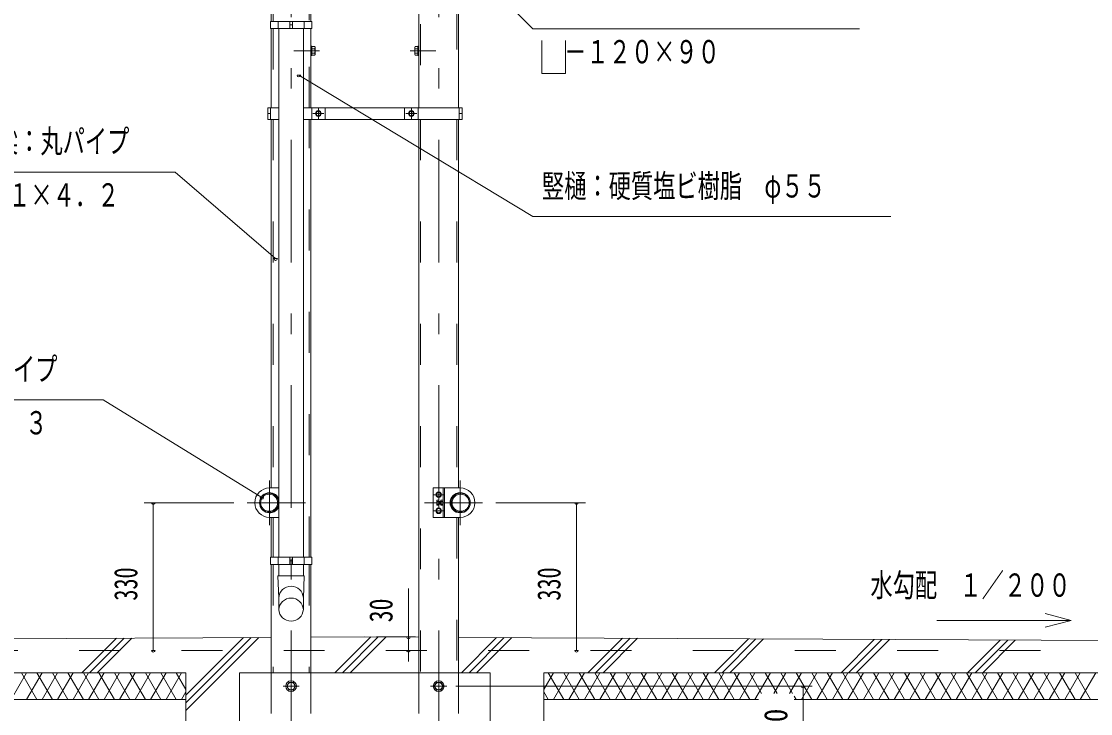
# Model space of a CAD drawing. Units: millimetres, scale not verified. Extents: x -31992 to 32005, y -14700 to 14700.
# Drawn here: x 19142 to 27508, y 1038 to 6454 of the extents above; entities that cross this region are included whole.
import ezdxf
from ezdxf.enums import TextEntityAlignment as Align

# ---------------------------------------------------------------- set-up
doc = ezdxf.new("R2010")
doc.units = ezdxf.units.MM
doc.header["$LTSCALE"] = 80
doc.linetypes.add('USER2', pattern=[10, 4, -6])
doc.linetypes.add('USER3', pattern=[24, 12, -5, 2, -5])
for name, color, linetype, lineweight in [('0-6_2-02BOLD', 7, 'Continuous', 18), ('0-7_2-12HIDDEN', 3, 'USER2', 18), ('0-8_2-22CENTER', 3, 'USER3', 18), ('0-9_2-42THIN', 4, 'Continuous', 18), ('0-A_2-52DIM', 3, 'Continuous', 18), ('0-B_2-62HATCH', 2, 'Continuous', 18)]:
    doc.layers.add(name, color=color, linetype=linetype, lineweight=lineweight)
doc.styles.add('ＭＳ ゴシック', font='')
doc.styles.get('ＭＳ ゴシック').set_extended_font_data('MS Gothic')

msp = doc.modelspace()

# ---------------------------------------------------------------- linework, layer by layer
at = {"layer": '0-6_2-02BOLD'}
for p, q in [((21096.37, 7344.93), (21096.37, 6453.9)), ((22251.39, 7209.27), (22251.39, 5778.4)), ((21408.23, 6788.06), (21408.23, 6453.9)), ((21090.78, 6453.9), (21090.78, 6397.9)), ((21150.44, 6453.9), (21150.44, 6397.9)), ((21241.63, 6453.9), (21241.63, 6397.9)), ((21262.98, 6453.9), (21262.98, 6397.9)), ((21354.13, 6453.9), (21354.13, 6397.9)), ((21090.78, 6397.9), (21413.83, 6397.9)), ((21096.37, 6397.9), (21096.37, 5778.4)), ((21156.05, 6397.9), (21156.05, 2260.9)), ((21241.63, 6425.9), (21262.98, 6425.9)), ((21348.58, 2260.9), (21348.58, 6397.9)), ((21408.23, 5778.4), (21408.23, 6397.9)), ((21415.23, 6259.65), (21408.23, 6259.65)), ((21415.23, 6186.15), (21415.23, 6259.65)), ((21436.56, 6240.08), (21415.23, 6240.08)), ((21436.56, 6205.73), (21415.23, 6205.73)), ((21439.73, 6194.03), (21436.56, 6188.55)), ((22219.88, 6251.78), (22223.05, 6257.26)), ((22219.88, 6194.03), (22219.88, 6251.78)), ((22223.05, 6257.26), (22244.38, 6257.26)), ((22223.05, 6240.08), (22244.38, 6240.08)), ((22223.05, 6205.73), (22244.38, 6205.73)), ((21415.23, 6186.15), (21408.23, 6186.15)), ((21436.56, 6188.55), (21415.23, 6188.55)), ((22244.38, 6186.15), (22251.39, 6186.15)), ((21069.44, 5778.4), (21156.05, 5778.4)), ((21090.79, 5778.4), (21090.79, 5687.41)), ((22590.17, 5778.4), (21348.58, 5778.4)), ((21413.83, 5778.4), (21413.83, 5687.41)), ((21518.83, 5778.4), (21518.83, 5687.41)), ((22140.78, 5778.4), (22140.78, 5687.41)), ((22245.77, 5778.4), (22245.77, 5687.41)), ((22568.82, 5778.4), (22568.82, 5687.41)), ((21069.44, 5732.91), (21090.79, 5732.91)), ((21448.4, 5743.01), (21448.4, 5722.81)), ((21448.4, 5722.81), (21465.89, 5712.69)), ((21465.89, 5712.69), (21483.4, 5722.81)), ((22176.21, 5743.01), (22176.21, 5722.81)), ((22193.71, 5712.69), (22176.21, 5722.81)), ((22211.22, 5722.81), (22193.71, 5712.69)), ((22211.22, 5743.01), (22211.22, 5722.81)), ((22590.17, 5732.91), (22568.82, 5732.91)), ((21096.37, 5687.41), (21096.37, 2803.4)), ((21408.23, 2260.9), (21408.23, 5687.41)), ((22251.39, 5687.41), (22251.39, 1357.9)), ((22563.24, 5687.41), (22563.24, 2803.4)), ((21084.31, 2803.4), (21156.05, 2803.4)), ((22424.81, 2761.01), (22424.81, 2740.8)), ((22442.31, 2803.4), (22442.31, 2572.4)), ((22407.3, 2730.69), (22389.81, 2740.8)), ((22393.31, 2705.05), (22395.07, 2708.11)), ((22393.31, 2670.75), (22393.31, 2705.05)), ((22395.07, 2708.11), (22407.31, 2708.11)), ((22395.07, 2698.01), (22407.31, 2698.01)), ((22395.07, 2677.8), (22407.31, 2677.8)), ((22424.81, 2740.8), (22407.3, 2730.69)), ((22407.31, 2667.7), (22407.31, 2708.11)), ((22424.81, 2698.4), (22407.31, 2698.4)), ((22424.81, 2677.4), (22407.31, 2677.4)), ((22424.81, 2705.05), (22424.81, 2670.75)), ((22426.58, 2698.01), (22442.31, 2698.01)), ((22426.58, 2677.8), (22442.31, 2677.8)), ((22501.1, 2698.4), (22497.26, 2698.4)), ((22501.1, 2677.4), (22497.26, 2677.4)), ((22501.1, 2677.41), (22501.1, 2698.4)), ((22504.6, 2694.9), (22501.1, 2698.4)), ((22501.1, 2677.41), (22504.6, 2680.9)), ((22504.6, 2694.9), (22504.6, 2680.9)), ((22407.3, 2604.69), (22389.81, 2614.8)), ((22424.81, 2614.8), (22407.3, 2604.69)), ((22424.81, 2670.75), (22426.58, 2667.7)), ((22424.81, 2635), (22424.81, 2614.8)), ((22426.58, 2667.7), (22442.31, 2667.7)), ((21084.31, 2572.4), (21156.05, 2572.4)), ((21096.38, 2572.4), (21096.38, 2260.9)), ((22575.3, 2572.4), (22365.31, 2572.4)), ((22563.23, 2572.4), (22563.24, 1357.9)), ((21090.78, 2260.9), (21090.78, 2204.9)), ((21150.44, 2260.9), (21150.44, 2204.9)), ((21241.63, 2260.9), (21241.63, 2204.9)), ((21262.98, 2260.9), (21262.98, 2204.9)), ((21354.13, 2260.9), (21354.13, 2204.9)), ((21090.78, 2204.9), (21413.83, 2204.9)), ((21096.37, 2204.9), (21096.37, 1357.9)), ((21156.03, 2115.78), (21156.03, 2204.9)), ((21241.63, 2232.9), (21262.98, 2232.9)), ((21348.52, 2115.78), (21348.52, 2204.9)), ((21408.23, 2204.9), (21408.23, 1357.9)), ((21355.54, 2115.79), (21149.04, 2115.79)), ((21149.04, 2115.79), (21156.05, 1941.96)), ((21348.54, 1941.96), (21355.54, 2115.79)), ((21156.05, 1941.96), (21156.05, 1851.51)), ((21348.54, 1851.51), (21348.54, 1941.96)), ((21096.38, 1634.25), (14794.81, 1602.9)), ((21829.81, 1637.9), (21408.23, 1635.81)), ((21829.81, 1637.9), (22251.38, 1635.81)), ((22563.23, 1634.25), (28864.81, 1602.9)), ((20429.8, 1357.9), (14794.81, 1357.9)), ((20429.8, 1357.9), (20429.8, 482.9)), ((20849.8, 1357.9), (20849.8, 482.9)), ((20849.8, 1357.9), (22809.81, 1357.9)), ((22809.81, 1357.9), (22809.81, 482.9)), ((23229.81, 1357.9), (28864.81, 1357.9)), ((23229.81, 1357.9), (23229.81, 482.9)), ((21286.65, 1252.9), (21269.48, 1282.65)), ((22424.48, 1282.65), (22390.13, 1282.65)), ((22441.66, 1252.9), (22424.48, 1282.65)), ((21235.13, 1223.15), (21269.48, 1223.15)), ((21269.48, 1223.15), (21286.65, 1252.9)), ((22424.48, 1223.15), (22441.66, 1252.9)), ((20429.8, 1147.9), (14794.81, 1147.9)), ((23229.81, 1147.9), (24909.8, 1147.9)), ((25189.81, 1147.9), (28864.81, 1147.9))]:
    msp.add_line(p, q, dxfattribs=at)
for points in [[(22407.31, 7447.9), (22563.24, 7344.93), (22563.24, 5778.4)], [(21090.78, 6453.9), (21413.83, 6453.9), (21413.83, 6397.9)], [(21439.73, 6194.03), (21439.73, 6251.78), (21436.56, 6257.26), (21415.23, 6257.26)], [(22219.88, 6194.03), (22223.05, 6188.55), (22244.38, 6188.55)], [(22244.38, 6186.15), (22244.38, 6259.65), (22251.39, 6259.65)], [(21069.44, 5778.4), (21069.44, 5687.41), (21156.05, 5687.41)], [(22590.17, 5778.4), (22590.17, 5687.41), (21348.58, 5687.41)], [(21448.4, 5743.01), (21465.89, 5753.12), (21483.4, 5743.01), (21483.4, 5722.81)], [(22211.22, 5743.01), (22193.71, 5753.12), (22176.21, 5743.01)], [(22575.3, 2803.4), (22365.31, 2803.4), (22365.31, 2572.4)], [(22424.81, 2761.01), (22407.31, 2771.11), (22389.81, 2761.01), (22389.81, 2740.8)], [(22424.81, 2705.05), (22426.58, 2708.11), (22442.31, 2708.11)], [(22424.81, 2635), (22407.31, 2645.11), (22389.81, 2635), (22389.81, 2614.8)], [(22393.31, 2670.75), (22395.07, 2667.7), (22407.31, 2667.7)], [(21090.78, 2260.9), (21413.83, 2260.9), (21413.83, 2204.9)], [(21235.13, 1223.15), (21217.96, 1252.9), (21235.13, 1282.65), (21269.48, 1282.65)], [(22424.48, 1223.15), (22390.13, 1223.15), (22372.96, 1252.9), (22390.13, 1282.65)]]:
    msp.add_lwpolyline(points, dxfattribs=at)
for centre, radius in [((21465.89, 5732.91), 21.88), ((21465.89, 5732.91), 17.15), ((22193.71, 5732.91), 21.88), ((22193.71, 5732.91), 17.15), ((21080.28, 2687.9), 74.72), ((22407.31, 2750.9), 21.88), ((22407.31, 2750.9), 17.15), ((22575.3, 2687.9), 78.75), ((22579.33, 2687.9), 74.72), ((21080.28, 2687.9), 66.67), ((22579.33, 2687.9), 66.67), ((22407.31, 2624.9), 21.88), ((22407.31, 2624.9), 17.15), ((21252.3, 1252.9), 42), ((21252.3, 1252.9), 28.88), ((22407.31, 1252.9), 42), ((22407.31, 1252.9), 28.88)]:
    msp.add_circle(centre, radius, dxfattribs=at)
for centre, radius, start, end in [((21426.48, 6248.67), 13.24, 319.56883, 0), ((21426.48, 6197.14), 13.24, 0, 40.4283), ((21391.5, 6222.9), 48.23, 339.13568, 20.86429), ((22268.11, 6222.9), 48.23, 159.13571, 200.86432), ((22233.13, 6248.67), 13.24, 180, 220.43117), ((22233.13, 6197.14), 13.24, 139.5717, 180), ((21084.31, 2687.9), 115.5, 90, 270), ((21084.31, 2687.9), 78.75, 24.35744, 335.64256), ((22575.3, 2687.9), 115.5, 270, 90), ((22401.41, 2703.06), 8.11, 180, 218.54623), ((22423.09, 2687.91), 29.79, 160.17088, 199.83133), ((22401.42, 2672.75), 8.11, 141.46857, 180), ((22454.59, 2687.9), 29.79, 160.16867, 199.82912), ((22432.92, 2703.06), 8.11, 180, 218.53143), ((22432.92, 2672.75), 8.11, 141.45377, 180), ((21252.3, 1938.53), 96.43, 3.55867, 176.44133), ((21252.3, 1845.52), 96.43, 3.55867, 176.44133), ((21252.3, 1857.5), 96.44, 183.56303, 356.43697)]:
    msp.add_arc(centre, radius, start, end, dxfattribs=at)
at = {"layer": '0-7_2-12HIDDEN'}
for p, q in [((21111.07, 7354.66), (21111.07, 6453.9)), ((22548.54, 7354.67), (22548.54, 5778.4)), ((22266.09, 7231.92), (22266.09, 5778.4)), ((21393.52, 6782.72), (21393.52, 6453.9)), ((21111.07, 6397.9), (21111.07, 5778.4)), ((21393.52, 5778.4), (21393.52, 6397.9)), ((21111.07, 5687.41), (21111.07, 2803.4)), ((21393.52, 2260.9), (21393.52, 5687.41)), ((22266.09, 5687.41), (22266.09, 1357.9)), ((22548.54, 5687.41), (22548.54, 2803.4)), ((22453.51, 2803.4), (22453.51, 2572.4)), ((21111.08, 2572.4), (21111.08, 2260.9)), ((22548.53, 2572.4), (22548.54, 1357.9)), ((21111.07, 2204.9), (21111.07, 1357.9)), ((21393.52, 2204.9), (21393.52, 1357.9)), ((14794.81, 1532.9), (28864.81, 1532.9)), ((21096.38, 1357.9), (21096.38, 517.9)), ((21408.23, 1357.9), (21408.23, 517.9)), ((22251.38, 1357.9), (22251.38, 517.9))]:
    msp.add_line(p, q, dxfattribs=at)
msp.add_lwpolyline([(22563.23, 1357.9), (22563.23, 517.9), (22251.38, 517.9)], dxfattribs=at)
at = {"layer": '0-8_2-22CENTER'}
for p, q in [((21252.3, 7447.9), (21252.3, -1827.1)), ((22407.31, 7447.9), (22407.31, -1827.1)), ((21474.73, 6222.9), (21275.23, 6222.9)), ((22184.88, 6222.9), (22384.38, 6222.9)), ((21465.89, 5776.65), (21465.89, 5689.16)), ((22193.71, 5776.65), (22193.71, 5689.16)), ((21422.14, 5732.91), (21509.65, 5732.91)), ((22237.46, 5732.91), (22149.95, 5732.91)), ((21084.31, 2862.9), (21084.31, 2512.9)), ((22575.3, 2862.9), (22575.3, 2512.9)), ((20909.31, 2687.9), (21364.3, 2687.9)), ((22750.3, 2687.9), (22295.31, 2687.9)), ((22451.06, 2750.9), (22363.56, 2750.9)), ((22451.06, 2624.9), (22361.27, 2624.9)), ((21189.3, 1252.9), (21315.3, 1252.9)), ((22470.31, 1252.9), (22344.31, 1252.9))]:
    msp.add_line(p, q, dxfattribs=at)
at = {"layer": '0-9_2-42THIN'}
for p, q in [((22407.31, 2695.6), (22424.81, 2695.6)), ((22407.31, 2680.2), (22424.81, 2680.2)), ((22496.93, 2695.6), (22503.9, 2695.6)), ((22496.93, 2680.2), (22503.9, 2680.2))]:
    msp.add_line(p, q, dxfattribs=at)
at = {"layer": '0-A_2-52DIM'}
for p, q in [((23145.16, 6396.09), (22056.61, 7500.38)), ((23145.16, 6396.09), (25700.17, 6396.09)), ((23399.46, 6046.09), (23399.46, 6303.61)), ((21327.76, 6033), (21299.76, 6033)), ((23145.16, 4926.09), (21313.76, 6033)), ((23145.16, 4926.09), (25945.17, 4926.09)), ((21145.86, 4597.82), (21117.86, 4597.82)), ((19782.31, 3492.9), (17822.3, 3492.9)), ((19782.3, 3492.9), (21023.97, 2728.79)), ((20804.31, 2687.9), (20104.31, 2687.9)), ((20188.31, 2687.9), (20160.31, 2687.9)), ((20174.3, 2687.9), (20174.3, 1532.9)), ((21037.97, 2728.79), (21009.97, 2728.79)), ((22855.3, 2687.9), (23555.3, 2687.9)), ((23499.31, 2687.9), (23471.31, 2687.9)), ((23485.31, 2687.9), (23485.31, 1532.9)), ((22170.75, 1445.03), (22170.75, 2015.9)), ((27355.23, 1767.69), (26305.23, 1767.69)), ((27355.23, 1767.69), (27152.38, 1822.04)), ((27355.23, 1767.69), (27152.38, 1713.33)), ((22226.48, 1637.9), (21919.54, 1637.9)), ((22184.75, 1637.9), (22156.75, 1637.9)), ((20188.31, 1532.9), (20160.31, 1532.9)), ((22184.75, 1532.9), (22156.75, 1532.9)), ((23499.31, 1532.9), (23471.31, 1532.9)), ((22540.31, 1252.9), (25329.81, 1252.9)), ((25273.81, 1252.9), (25245.81, 1252.9)), ((25259.81, 104.9), (25259.81, 1252.9))]:
    msp.add_line(p, q, dxfattribs=at)
for points in [[(23215.16, 6303.61), (23215.16, 6046.09), (23399.46, 6046.09)], [(18384.91, 5275.48), (20344.9, 5275.48), (21131.86, 4597.82)]]:
    msp.add_lwpolyline(points, dxfattribs=at)
for centre in [(21313.76, 6033), (21131.86, 4597.82), (20174.31, 2687.9), (21023.97, 2728.79), (23485.31, 2687.9), (22170.75, 1637.9), (20174.31, 1532.9), (22170.75, 1532.9), (23485.31, 1532.9), (25259.81, 1252.9)]:
    msp.add_arc(centre, 14, 180, 0, dxfattribs=at)
at = {"layer": '0-B_2-62HATCH'}
for p, q in [((19615.51, 1357.9), (19885.84, 1628.23)), ((19674.91, 1357.9), (19945.54, 1628.53)), ((19734.31, 1357.9), (20005.23, 1628.83)), ((20429.8, 1063.45), (21000.13, 1633.77)), ((20429.8, 1122.85), (20940.43, 1633.48)), ((20429.8, 1182.24), (20880.74, 1633.18)), ((21595.41, 1357.9), (21875.19, 1637.68)), ((21654.81, 1357.9), (21934.29, 1637.38)), ((21714.21, 1357.9), (21993.39, 1637.09)), ((22585.36, 1357.9), (22860.23, 1632.78)), ((22644.76, 1357.9), (22919.34, 1632.48)), ((22704.16, 1357.9), (22978.44, 1632.19)), ((23575.31, 1357.9), (23845.29, 1627.88)), ((23634.71, 1357.9), (23904.38, 1627.58)), ((23694.11, 1357.9), (23963.49, 1627.29)), ((24565.26, 1357.9), (24830.33, 1622.97)), ((24624.66, 1357.9), (24889.44, 1622.68)), ((24684.05, 1357.9), (24948.54, 1622.39)), ((25555.21, 1357.9), (25815.38, 1618.07)), ((25614.6, 1357.9), (25874.48, 1617.78)), ((25674, 1357.9), (25933.59, 1617.49)), ((26545.16, 1357.9), (26800.43, 1613.17)), ((26604.56, 1357.9), (26859.53, 1612.88)), ((26663.95, 1357.9), (26918.63, 1612.59)), ((19061.41, 1147.9), (19182.65, 1357.9)), ((19263.48, 1147.9), (19142.24, 1357.9)), ((19182.65, 1147.9), (19303.89, 1357.9)), ((19384.72, 1147.9), (19263.48, 1357.9)), ((19303.89, 1147.9), (19425.13, 1357.9)), ((19505.97, 1147.9), (19384.72, 1357.9)), ((19425.14, 1147.9), (19546.38, 1357.9)), ((19627.21, 1147.9), (19505.97, 1357.9)), ((19546.38, 1147.9), (19667.62, 1357.9)), ((19748.45, 1147.9), (19627.21, 1357.9)), ((19667.62, 1147.9), (19788.87, 1357.9)), ((19869.7, 1147.9), (19748.46, 1357.9)), ((19788.87, 1147.9), (19910.11, 1357.9)), ((19990.94, 1147.9), (19869.7, 1357.9)), ((19910.11, 1147.9), (20031.35, 1357.9)), ((20112.18, 1147.9), (19990.94, 1357.9)), ((20031.35, 1147.9), (20152.6, 1357.9)), ((20233.43, 1147.9), (20112.18, 1357.9)), ((20152.6, 1147.9), (20273.84, 1357.9)), ((20354.67, 1147.9), (20233.43, 1357.9)), ((20273.84, 1147.9), (20395.08, 1357.9)), ((20429.8, 1227.77), (20354.67, 1357.9)), ((23229.81, 1227.79), (23304.93, 1357.9)), ((23385.76, 1147.9), (23264.51, 1357.9)), ((23304.93, 1147.9), (23426.17, 1357.9)), ((23507, 1147.9), (23385.76, 1357.9)), ((23426.17, 1147.9), (23547.41, 1357.9)), ((23628.25, 1147.9), (23507, 1357.9)), ((23547.41, 1147.9), (23668.66, 1357.9)), ((23749.49, 1147.9), (23628.25, 1357.9)), ((23668.66, 1147.9), (23789.91, 1357.9)), ((23870.74, 1147.9), (23749.49, 1357.9)), ((23789.91, 1147.9), (23911.14, 1357.9)), ((23991.97, 1147.9), (23870.74, 1357.9)), ((23911.14, 1147.9), (24032.39, 1357.9)), ((24113.22, 1147.9), (23991.98, 1357.9)), ((24032.39, 1147.9), (24153.63, 1357.9)), ((24234.46, 1147.9), (24113.22, 1357.9)), ((24153.63, 1147.9), (24274.88, 1357.9)), ((24355.71, 1147.9), (24234.46, 1357.9)), ((24274.88, 1147.9), (24396.12, 1357.9)), ((24476.95, 1147.9), (24355.71, 1357.9)), ((24396.12, 1147.9), (24517.37, 1357.9)), ((24598.19, 1147.9), (24476.95, 1357.9)), ((24517.37, 1147.9), (24638.61, 1357.9)), ((24719.44, 1147.9), (24598.19, 1357.9)), ((24638.61, 1147.9), (24759.85, 1357.9)), ((24840.68, 1147.9), (24719.44, 1357.9)), ((24759.85, 1147.9), (24881.09, 1357.9)), ((24933.97, 1196.31), (24840.68, 1357.9)), ((24881.09, 1147.9), (25002.34, 1357.9)), ((25055.22, 1196.31), (24961.93, 1357.9)), ((25030.29, 1196.31), (25123.59, 1357.9)), ((25176.46, 1196.31), (25083.17, 1357.9)), ((25151.53, 1196.31), (25244.82, 1357.9)), ((25325.65, 1147.9), (25204.41, 1357.9)), ((25244.82, 1147.9), (25366.07, 1357.9)), ((25446.9, 1147.9), (25325.65, 1357.9)), ((25366.07, 1147.9), (25487.31, 1357.9)), ((25568.14, 1147.9), (25446.9, 1357.9)), ((25487.31, 1147.9), (25608.56, 1357.9)), ((25689.38, 1147.9), (25568.14, 1357.9)), ((25608.56, 1147.9), (25729.8, 1357.9)), ((25810.63, 1147.9), (25689.39, 1357.9)), ((25729.8, 1147.9), (25851.05, 1357.9)), ((25931.87, 1147.9), (25810.63, 1357.9)), ((25851.05, 1147.9), (25972.29, 1357.9)), ((26053.12, 1147.9), (25931.87, 1357.9)), ((25972.29, 1147.9), (26093.53, 1357.9)), ((26174.36, 1147.9), (26053.12, 1357.9)), ((26093.53, 1147.9), (26214.78, 1357.9)), ((26295.61, 1147.9), (26174.36, 1357.9)), ((26214.78, 1147.9), (26336.02, 1357.9)), ((26416.85, 1147.9), (26295.61, 1357.9)), ((26336.02, 1147.9), (26457.27, 1357.9)), ((26538.09, 1147.9), (26416.85, 1357.9)), ((26457.27, 1147.9), (26578.5, 1357.9)), ((26659.33, 1147.9), (26538.09, 1357.9)), ((26578.5, 1147.9), (26699.75, 1357.9)), ((26780.58, 1147.9), (26659.34, 1357.9)), ((26699.75, 1147.9), (26820.99, 1357.9)), ((26901.82, 1147.9), (26780.58, 1357.9)), ((26821, 1147.9), (26942.24, 1357.9)), ((27023.07, 1147.9), (26901.82, 1357.9)), ((26942.24, 1147.9), (27063.48, 1357.9)), ((27144.31, 1147.9), (27023.07, 1357.9)), ((27063.48, 1147.9), (27184.73, 1357.9)), ((27265.55, 1147.9), (27144.32, 1357.9)), ((27184.73, 1147.9), (27305.97, 1357.9)), ((27386.8, 1147.9), (27265.55, 1357.9)), ((27305.97, 1147.9), (27427.21, 1357.9)), ((27508.04, 1147.9), (27386.8, 1357.9)), ((27427.21, 1147.9), (27548.46, 1357.9)), ((20395.09, 1147.9), (20429.8, 1208.04)), ((23264.51, 1147.9), (23229.81, 1208.02)), ((25204.41, 1147.9), (25189.81, 1173.2))]:
    msp.add_line(p, q, dxfattribs=at)

# ---------------------------------------------------------------- texts
at = {"layer": '0-A_2-52DIM', "color": 7, "style": 'ＭＳ ゴシック', "width": 0.7}
for s, p in [('\u3000－１２０×９０', (23215.16, 6070.96)), ('柱・梁：丸パイプ', (18594.91, 5370.36)), ('竪樋：硬質塩ビ樹脂\u3000φ５５', (23215.16, 5020.97)), ('φ８９．１×４．２', (18384.91, 4950.35)), ('車止め：丸パイプ', (18032.3, 3587.78)), ('φ４２．７×２．３', (17822.3, 3167.77)), ('水勾配\u3000１／２００', (25785.08, 1897.56))]:
    msp.add_text(s, height=182.3, dxfattribs=at).set_placement(p, align=Align.BOTTOM_LEFT)
at = {"layer": '0-A_2-52DIM', "color": 7, "style": 'ＭＳ ゴシック'}
for s, width, p in [('330', 0.7, (20104.31, 1921.65)), ('330', 0.7, (23415.31, 1921.65)), ('30', 0.75, (22100.75, 1752.26)), ('170', 0.85, (25189.81, 760.12))]:
    msp.add_text(s, height=182.3, rotation=90, dxfattribs=dict(at, width=width)).set_placement(p, align=Align.BOTTOM_LEFT)

doc.saveas('drawing.dxf')
